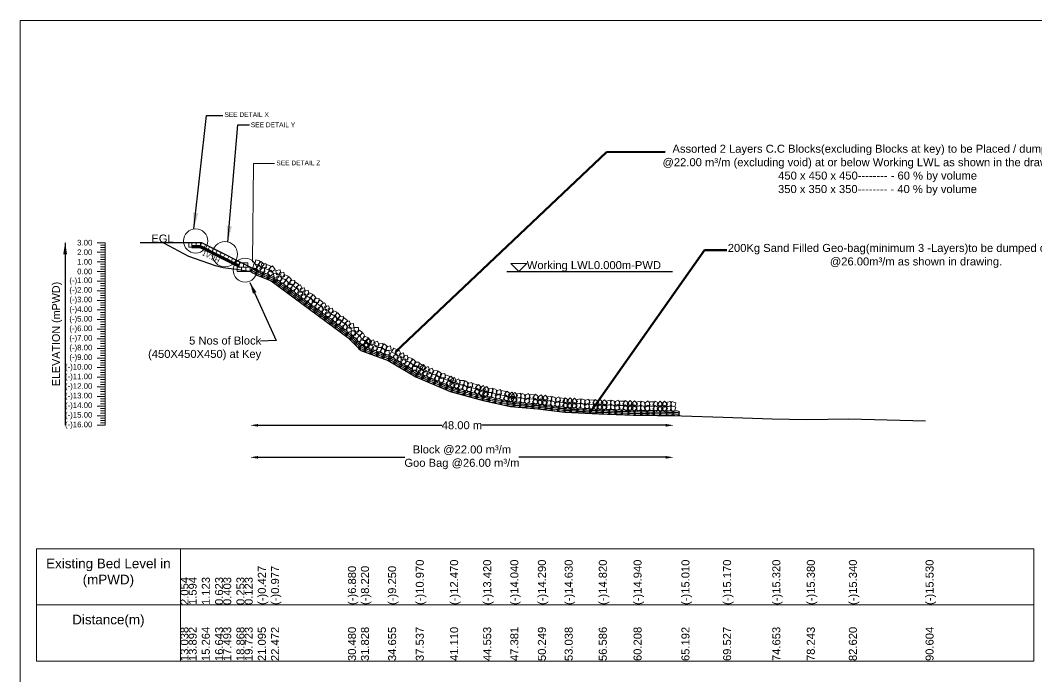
# Model space of a CAD drawing. Header units: inches. Extents: x 66615 to 414904, y -29123 to 90068.
# Drawn here: x 206488 to 212836, y -20758 to -16660 of the extents above; entities that cross this region are included whole.
import ezdxf

# ---------------------------------------------------------------- set-up
doc = ezdxf.new("R2010")
doc.units = ezdxf.units.IN
doc.header["$LTSCALE"] = 7
doc.header["$MEASUREMENT"] = 0
doc.header["$PDMODE"] = 3
for name, color, linetype, lineweight in [('Cross section Data Border', 7, 'Continuous', 9), ('Cross Section Labels', 7, 'Continuous', 9), ('Existing_Bed_Level for Xsection', 7, 'Continuous', 25), ('Long Section Labels', 7, 'Continuous', 9)]:
    doc.layers.add(name, color=color, linetype=linetype, lineweight=lineweight)
doc.styles.get("Standard").update_dxf_attribs({"font": 'arial.ttf'})
doc.dimstyles.new('Appron Lebeling Style', dxfattribs={"dimtxt": 50, "dimasz": 50, "dimexe": 0.18, "dimexo": 0.0625, "dimgap": 0.09, "dimtad": 0, "dimtih": 1, "dimtoh": 1, "dimdec": 4, "dimzin": 0, "dimdsep": 46, "dimtxsty": 'Standard', "dimcen": 0.09, "dimse1": 1, "dimse2": 1, "dimadec": 0, "dimazin": 0, "dimtfac": 1, "dimtdec": 4, "dimtofl": 0, "dimtmove": 0, "dimatfit": 3, "dimfxl": 1, "dimtolj": 1, "dimtzin": 0, "dimarcsym": 0})
doc.dimstyles.get("Standard").update_dxf_attribs({"dimtxt": 0.18, "dimasz": 0.18, "dimexe": 0.18, "dimexo": 0.0625, "dimgap": 0.09, "dimtad": 0, "dimtih": 1, "dimtoh": 1, "dimdec": 4, "dimzin": 0, "dimdsep": 46, "dimtxsty": 'Standard', "dimcen": 0.09, "dimadec": 0, "dimazin": 0, "dimtfac": 1, "dimtdec": 4, "dimtofl": 0, "dimtmove": 0, "dimatfit": 3, "dimfxl": 1, "dimtolj": 1, "dimtzin": 0, "dimarcsym": 0})

# ---------------------------------------------------------------- blocks, each defined once
blk = doc.blocks.new('*D21')
at = {"layer": 'Cross Section Labels', "color": 0, "lineweight": -2}
for p, q in [((207973.5, -19188.3), (209123, -19188.3)), ((210519.6, -19188.3), (209370.1, -19188.3))]:
    blk.add_line(p, q, dxfattribs=at)
at = {"layer": 'Cross Section Labels', "color": 0}
for points in [[(207973.5, -19180), (207973.5, -19196.7), (207923.5, -19188.3)], [(210519.6, -19180), (210519.6, -19196.7), (210569.6, -19188.3)]]:
    blk.add_solid(points, dxfattribs=at)
at = {"layer": 'Defpoints', "color": 0}
for p in [(207923.5, -18228.3), (210569.6, -19128.2), (210569.6, -19188.3)]:
    blk.add_point(p, dxfattribs=at)
at = {"layer": 'Cross Section Labels', "color": 0, "insert": (209246.5, -19188.3), "char_height": 50, "attachment_point": 5}
blk.add_mtext('\\A1;48.00 m', dxfattribs=at)
blk = doc.blocks.new('*D22')
at = {"layer": 'Cross Section Labels', "color": 0, "lineweight": -2}
for p, q in [((207973.5, -19388.3), (208890.9, -19388.3)), ((210519.6, -19388.3), (209602.2, -19388.3))]:
    blk.add_line(p, q, dxfattribs=at)
at = {"layer": 'Cross Section Labels', "color": 0}
for points in [[(207973.5, -19380), (207973.5, -19396.7), (207923.5, -19388.3)], [(210519.6, -19380), (210519.6, -19396.7), (210569.6, -19388.3)]]:
    blk.add_solid(points, dxfattribs=at)
at = {"layer": 'Defpoints', "color": 0}
for p in [(207923.5, -18228.3), (210569.6, -19128.2), (210569.6, -19388.3)]:
    blk.add_point(p, dxfattribs=at)
at = {"layer": 'Cross Section Labels', "color": 0, "insert": (209246.5, -19388.3), "char_height": 50, "attachment_point": 5}
blk.add_mtext('\\A1;Block @22.00 m³/m ^JGoo Bag @26.00 m³/m ', dxfattribs=at)

msp = doc.modelspace()

# ---------------------------------------------------------------- linework, layer by layer
at = {"layer": 'Cross section Data Border'}
msp.add_lwpolyline([(206588.30694, -19960.12117), (212818.06367, -19960.12117), (212818.06367, -20660.12117), (206588.30694, -20660.12117)], close=True, dxfattribs=at)
for points in [[(207488.30694, -19960.12117), (207488.30694, -20660.12117)], [(206588.30694, -20310.12117), (212818.06367, -20310.12117)]]:
    msp.add_lwpolyline(points, dxfattribs=at)
at = {"layer": 'Cross Section Labels'}
for points in [[(206488.30694, -16660.12117), (216488.30694, -16660.12117), (216488.30694, -23731.12117), (206488.30694, -23731.12117)], [(209601.5062, -18228.32117), (209651.5062, -18178.32117), (209551.5062, -18178.32117)]]:
    msp.add_lwpolyline(points, close=True, dxfattribs=at)
msp.add_lwpolyline([(207938.13303, -18169.9528), (207944.05132, -17554.70086), (208076.57389, -17554.8356)], dxfattribs=at)
for centre, radius in [((207583.32673, -18037.27556), 75.51259), ((207766.29025, -18120.39735), 78.80143), ((207891.88868, -18220.12464), 74.5334)]:
    msp.add_circle(centre, radius, dxfattribs=at)
at = {"layer": 'Existing_Bed_Level for Xsection'}
for points in [[(207617.5062, -18048.32117), (207237.58597, -18048.32117)], [(207382.92594, -18048.32117), (207539.5493, -18132.68117), (207621.86291, -18160.94117), (207704.60167, -18190.94117), (207755.574, -18204.14117), (207838.08039, -18213.14117), (207889.38763, -18220.94117), (207920.91006, -18226.94117), (207971.70404, -18253.94117), (208054.33496, -18286.94117), (208534.77273, -18641.12117), (208615.66231, -18721.52117), (208785.32947, -18783.32117), (208958.20158, -18886.52117), (209172.57923, -18976.52117), (209379.20299, -19033.52117), (209548.88851, -19070.72117), (209720.96534, -19085.72117), (209888.266, -19106.12117), (210101.1757, -19117.52117), (210318.48103, -19124.72117), (210617.5241, -19128.92117), (210877.62105, -19138.52117), (211185.15436, -19147.52117), (211400.59529, -19151.12117), (211663.17927, -19148.72117), (212142.21457, -19160.12117)], [(207977.5062, -18228.32117), (207621.30682, -18050.22148), (207617.5062, -18048.32117), (207613.25697, -18048.32117), (207559.25697, -18048.32117)], [(207559.25697, -18066.32117), (207613.25697, -18066.32117), (207856.0062, -18187.69579)], [(207559.25697, -18072.32117), (207611.84057, -18072.32117), (207856.0062, -18194.40399)], [(207559.25697, -18078.32117), (207610.42416, -18078.32117), (207856.0062, -18201.11219)], [(209525.92867, -18228.32117), (210562.2717, -18228.32117)]]:
    msp.add_lwpolyline(points, dxfattribs=at)
at = {"layer": 'Long Section Labels'}
msp.add_line((207559.25697, -18078.32117), (207559.25697, -18075.32117), dxfattribs=at)
for points in [[(207018.33927, -18048.32117), (206968.33927, -18048.32117)], [(207018.33927, -18063.32117), (206988.33927, -18063.32117)], [(207018.33927, -18078.32117), (206988.33927, -18078.32117)], [(207018.33927, -19188.32117), (207018.33927, -19128.32117), (207018.33927, -19068.32117), (207018.33927, -19008.32117), (207018.33927, -18948.32117), (207018.33927, -18888.32117), (207018.33927, -18828.32117), (207018.33927, -18768.32117), (207018.33927, -18708.32117), (207018.33927, -18648.32117), (207018.33927, -18588.32117), (207018.33927, -18528.32117), (207018.33927, -18468.32117), (207018.33927, -18408.32117), (207018.33927, -18348.32117), (207018.33927, -18288.32117), (207018.33927, -18228.32117), (207018.33927, -18168.32117), (207018.33927, -18108.32117), (207018.33927, -18048.32117)], [(207018.33927, -18108.32117), (206968.33927, -18108.32117)], [(207018.33927, -18093.32117), (206988.33927, -18093.32117)], [(207018.33927, -18123.32117), (206988.33927, -18123.32117)], [(207018.33927, -18138.32117), (206988.33927, -18138.32117)], [(207018.33927, -18153.32117), (206988.33927, -18153.32117)], [(207018.33927, -18168.32117), (206968.33927, -18168.32117)], [(207018.33927, -18183.32117), (206988.33927, -18183.32117)], [(207018.33927, -18198.32117), (206988.33927, -18198.32117)], [(207018.33927, -18213.32117), (206988.33927, -18213.32117)], [(207018.33927, -18228.32117), (206968.33927, -18228.32117)], [(207018.33927, -18243.32117), (206988.33927, -18243.32117)], [(207018.33927, -18258.32117), (206988.33927, -18258.32117)], [(207018.33927, -18273.32117), (206988.33927, -18273.32117)], [(207018.33927, -18288.32117), (206968.33927, -18288.32117)], [(207018.33927, -18303.32117), (206988.33927, -18303.32117)], [(207018.33927, -18318.32117), (206988.33927, -18318.32117)], [(207018.33927, -18333.32117), (206988.33927, -18333.32117)], [(207018.33927, -18348.32117), (206968.33927, -18348.32117)], [(207018.33927, -18408.32117), (206968.33927, -18408.32117)], [(207018.33927, -18363.32117), (206988.33927, -18363.32117)], [(207018.33927, -18378.32117), (206988.33927, -18378.32117)], [(207018.33927, -18393.32117), (206988.33927, -18393.32117)], [(207018.33927, -18468.32117), (206968.33927, -18468.32117)], [(207018.33927, -18423.32117), (206988.33927, -18423.32117)], [(207018.33927, -18438.32117), (206988.33927, -18438.32117)], [(207018.33927, -18453.32117), (206988.33927, -18453.32117)], [(207018.33927, -18528.32117), (206968.33927, -18528.32117)], [(207018.33927, -18483.32117), (206988.33927, -18483.32117)], [(207018.33927, -18498.32117), (206988.33927, -18498.32117)], [(207018.33927, -18513.32117), (206988.33927, -18513.32117)], [(207018.33927, -18588.32117), (206968.33927, -18588.32117)], [(207018.33927, -18543.32117), (206988.33927, -18543.32117)], [(207018.33927, -18558.32117), (206988.33927, -18558.32117)], [(207018.33927, -18573.32117), (206988.33927, -18573.32117)], [(207018.33927, -18648.32117), (206968.33927, -18648.32117)], [(207018.33927, -18603.32117), (206988.33927, -18603.32117)], [(207018.33927, -18618.32117), (206988.33927, -18618.32117)], [(207018.33927, -18633.32117), (206988.33927, -18633.32117)], [(207018.33927, -18708.32117), (206968.33927, -18708.32117)], [(207018.33927, -18663.32117), (206988.33927, -18663.32117)], [(207018.33927, -18678.32117), (206988.33927, -18678.32117)], [(207018.33927, -18693.32117), (206988.33927, -18693.32117)], [(207018.33927, -18723.32117), (206988.33927, -18723.32117)], [(207018.33927, -18768.32117), (206968.33927, -18768.32117)], [(207018.33927, -18738.32117), (206988.33927, -18738.32117)], [(207018.33927, -18753.32117), (206988.33927, -18753.32117)], [(207018.33927, -18783.32117), (206988.33927, -18783.32117)], [(207018.33927, -18828.32117), (206968.33927, -18828.32117)], [(207018.33927, -18798.32117), (206988.33927, -18798.32117)], [(207018.33927, -18813.32117), (206988.33927, -18813.32117)], [(207018.33927, -18843.32117), (206988.33927, -18843.32117)], [(207018.33927, -18888.32117), (206968.33927, -18888.32117)], [(207018.33927, -18858.32117), (206988.33927, -18858.32117)], [(207018.33927, -18873.32117), (206988.33927, -18873.32117)], [(207018.33927, -18903.32117), (206988.33927, -18903.32117)], [(207018.33927, -18948.32117), (206968.33927, -18948.32117)], [(207018.33927, -18918.32117), (206988.33927, -18918.32117)], [(207018.33927, -18933.32117), (206988.33927, -18933.32117)], [(207018.33927, -18963.32117), (206988.33927, -18963.32117)], [(207018.33927, -18978.32117), (206988.33927, -18978.32117)], [(207018.33927, -19008.32117), (206968.33927, -19008.32117)], [(207018.33927, -18993.32117), (206988.33927, -18993.32117)], [(207018.33927, -19023.32117), (206988.33927, -19023.32117)], [(207018.33927, -19038.32117), (206988.33927, -19038.32117)], [(207018.33927, -19068.32117), (206968.33927, -19068.32117)], [(207018.33927, -19053.32117), (206988.33927, -19053.32117)], [(207018.33927, -19083.32117), (206988.33927, -19083.32117)], [(207018.33927, -19098.32117), (206988.33927, -19098.32117)], [(207018.33927, -19128.32117), (206968.33927, -19128.32117)], [(207018.33927, -19113.32117), (206988.33927, -19113.32117)], [(207018.33927, -19143.32117), (206988.33927, -19143.32117)], [(207018.33927, -19158.32117), (206988.33927, -19158.32117)], [(207018.33927, -19188.32117), (206968.33927, -19188.32117)], [(207018.33927, -19173.32117), (206988.33927, -19173.32117)]]:
    msp.add_lwpolyline(points, dxfattribs=at)
for points in [[(207559.25697, -18048.32117), (207541.25697, -18048.32117), (207541.25697, -18075.32117), (207559.25697, -18075.32117)], [(207586.25697, -18048.32117), (207559.25697, -18048.32117), (207559.25697, -18066.32117), (207586.25697, -18066.32117)], [(207613.25697, -18048.32117), (207586.25697, -18048.32117), (207586.25697, -18066.32117), (207613.25697, -18066.32117)], [(207645.45635, -18062.29625), (207621.30682, -18050.22148), (207613.25697, -18066.32117), (207637.40651, -18078.39594)], [(207669.60589, -18074.37102), (207645.45635, -18062.29625), (207637.40651, -18078.39594), (207661.55604, -18090.47071)], [(207693.75542, -18086.44579), (207669.60589, -18074.37102), (207661.55604, -18090.47071), (207685.70558, -18102.54547)], [(207717.90495, -18098.52055), (207693.75542, -18086.44579), (207685.70558, -18102.54547), (207709.85511, -18114.62024)], [(207742.05449, -18110.59532), (207717.90495, -18098.52055), (207709.85511, -18114.62024), (207734.00464, -18126.69501)], [(207766.20402, -18122.67009), (207742.05449, -18110.59532), (207734.00464, -18126.69501), (207758.15418, -18138.76978)], [(207790.35356, -18134.74485), (207766.20402, -18122.67009), (207758.15418, -18138.76978), (207782.30371, -18150.84454)], [(207814.50309, -18146.81962), (207790.35356, -18134.74485), (207782.30371, -18150.84454), (207806.45325, -18162.91931)], [(207838.65263, -18158.89439), (207814.50309, -18146.81962), (207806.45325, -18162.91931), (207830.60278, -18174.99408)], [(207862.80216, -18170.96916), (207838.65263, -18158.89439), (207830.60278, -18174.99408), (207854.75232, -18187.06884)], [(207869.5062, -18201.32117), (207842.5062, -18201.32117), (207842.5062, -18228.32117), (207869.5062, -18228.32117)], [(207883.0062, -18174.32117), (207856.0062, -18174.32117), (207856.0062, -18201.32117), (207883.0062, -18201.32117)], [(207896.5062, -18201.32117), (207869.5062, -18201.32117), (207869.5062, -18228.32117), (207896.5062, -18228.32117)], [(207910.0062, -18174.32117), (207883.0062, -18174.32117), (207883.0062, -18201.32117), (207910.0062, -18201.32117)], [(207923.5062, -18201.32117), (207896.5062, -18201.32117), (207896.5062, -18228.32117), (207923.5062, -18228.32117)], [(207972.31348, -18185.59492), (207946.00356, -18179.52961), (207939.93824, -18205.83953), (207966.24817, -18211.90484)], [(207984.98642, -18161.75385), (207958.6765, -18155.68854), (207952.61118, -18181.99846), (207978.9211, -18188.06377)], [(207999.04724, -18207.72546), (207979.30223, -18189.30985), (207960.88663, -18209.05487), (207980.63164, -18227.47047)], [(208011.72018, -18183.88438), (207991.97516, -18165.46878), (207973.55956, -18185.2138), (207993.30458, -18203.6294)], [(208011.49245, -18202.49013), (207984.7682, -18206.33906), (207988.61712, -18233.06331), (208015.34138, -18229.21439)], [(208021.5063, -18177.41579), (207994.78205, -18181.26471), (207998.63097, -18207.98897), (208025.35523, -18204.14004)], [(208042.67323, -18220.26032), (208017.59888, -18210.24647), (208007.58504, -18235.32082), (208032.65938, -18245.33467)], [(208052.68708, -18195.18598), (208027.61273, -18185.17213), (208017.59888, -18210.24647), (208042.67323, -18220.26032)], [(208079.17743, -18214.96938), (208062.45664, -18193.76997), (208041.25723, -18210.49076), (208057.97802, -18231.69018)], [(208111.83541, -18217.27953), (208085.13754, -18221.30741), (208089.16542, -18248.00528), (208115.86329, -18243.9774)], [(208069.16358, -18240.04373), (208052.44279, -18218.84432), (208031.24338, -18235.56511), (208047.96417, -18256.76452)], [(208095.81396, -18239.0123), (208069.11609, -18243.04018), (208073.14397, -18269.73804), (208099.84184, -18265.71017)], [(208121.58362, -18281.71938), (208117.53449, -18255.02473), (208090.83983, -18259.07386), (208094.88897, -18285.76852)], [(208137.60507, -18259.98661), (208133.55594, -18233.29196), (208106.86128, -18237.3411), (208110.91042, -18264.03575)], [(208145.43775, -18278.77046), (208120.29688, -18268.92482), (208110.45124, -18294.06569), (208135.59211, -18303.91133)], [(208161.4592, -18257.03769), (208136.31833, -18247.19205), (208126.47269, -18272.33293), (208151.61356, -18282.17856)], [(208184.67127, -18282.83797), (208167.82992, -18261.7342), (208146.72615, -18278.57555), (208163.5675, -18299.67932)], [(208202.35883, -18284.82552), (208175.52879, -18281.80086), (208172.50412, -18308.6309), (208199.33416, -18311.65557)], [(208168.64982, -18304.57074), (208151.80847, -18283.46697), (208130.7047, -18300.30832), (208147.54605, -18321.41208)], [(208186.33738, -18306.55829), (208159.50733, -18303.53362), (208156.48267, -18330.36367), (208183.31271, -18333.38833)], [(208212.0199, -18331.62677), (208190.28713, -18315.60532), (208174.26568, -18337.33809), (208195.99844, -18353.35954)], [(208228.04135, -18309.89401), (208206.30858, -18293.87256), (208190.28713, -18315.60532), (208212.0199, -18331.62677)], [(208232.6556, -18357.45872), (208221.83039, -18332.72383), (208197.0955, -18343.54904), (208207.92071, -18368.28393)], [(208248.67706, -18335.72595), (208237.85184, -18310.99107), (208213.11695, -18321.81628), (208223.94217, -18346.55117)], [(208263.96477, -18329.4297), (208237.2669, -18333.45757), (208241.29477, -18360.15544), (208267.99264, -18356.12756)], [(208289.73443, -18372.13678), (208285.68529, -18345.44213), (208258.99064, -18349.49126), (208263.03978, -18376.18592)], [(208247.94331, -18351.16246), (208221.24544, -18355.19034), (208225.27332, -18381.88821), (208251.97119, -18377.86033)], [(208273.71298, -18393.86954), (208269.66384, -18367.17489), (208242.96919, -18371.22403), (208247.01833, -18397.91868)], [(208297.5671, -18390.92062), (208272.42623, -18381.07498), (208262.58059, -18406.21585), (208287.72147, -18416.06149)], [(208313.58855, -18369.18786), (208288.44768, -18359.34222), (208278.60205, -18384.48309), (208303.74292, -18394.32873)], [(208320.77917, -18416.7209), (208303.93782, -18395.61713), (208282.83406, -18412.45848), (208299.6754, -18433.56225)], [(208336.80062, -18394.98813), (208319.95927, -18373.88437), (208298.85551, -18390.72572), (208315.69686, -18411.82948)], [(208354.48819, -18396.97569), (208327.65814, -18393.95102), (208324.63347, -18420.78107), (208351.46352, -18423.80573)], [(208380.1707, -18422.04417), (208358.43794, -18406.02272), (208342.41649, -18427.75549), (208364.14925, -18443.77694)], [(208338.46674, -18418.70845), (208311.63669, -18415.68378), (208308.61202, -18442.51383), (208335.44207, -18445.5385)], [(208364.14925, -18443.77694), (208342.41649, -18427.75549), (208326.39503, -18449.48825), (208348.1278, -18465.5097)], [(208384.78496, -18469.60888), (208373.95975, -18444.87399), (208349.22486, -18455.69921), (208360.05007, -18480.4341)], [(208400.80641, -18447.87612), (208389.9812, -18423.14123), (208365.24631, -18433.96644), (208376.07152, -18458.70133)], [(208400.07267, -18463.31262), (208373.3748, -18467.3405), (208377.40268, -18494.03837), (208404.10055, -18490.01049)], [(208416.09412, -18441.57986), (208389.39625, -18445.60774), (208393.42413, -18472.30561), (208420.122, -18468.27773)], [(208441.86379, -18484.28694), (208437.81465, -18457.59229), (208411.12, -18461.64143), (208415.16913, -18488.33608)], [(208465.71791, -18481.33802), (208440.57704, -18471.49238), (208430.7314, -18496.63325), (208455.87227, -18506.47889)], [(208425.84233, -18506.01971), (208421.7932, -18479.32505), (208395.09854, -18483.37419), (208399.14768, -18510.06884)], [(208449.69646, -18503.07078), (208424.55559, -18493.22515), (208414.70995, -18518.36602), (208439.85082, -18528.21166)], [(208472.90853, -18528.87106), (208456.06718, -18507.7673), (208434.96341, -18524.60864), (208451.80476, -18545.71241)], [(208488.92998, -18507.1383), (208472.08863, -18486.03453), (208450.98486, -18502.87588), (208467.82621, -18523.97965)], [(208490.59609, -18530.85862), (208463.76604, -18527.83395), (208460.74138, -18554.66399), (208487.57142, -18557.68866)], [(208506.61754, -18509.12585), (208479.7875, -18506.10118), (208476.76283, -18532.93123), (208503.59288, -18535.9559)], [(208532.30006, -18534.19434), (208510.56729, -18518.17288), (208494.54584, -18539.90565), (208516.27861, -18555.9271)], [(208552.93577, -18560.02628), (208542.11055, -18535.29139), (208517.37566, -18546.11661), (208528.20088, -18570.8515)], [(208516.27861, -18555.9271), (208494.54584, -18539.90565), (208478.52439, -18561.63841), (208500.25716, -18577.65987)], [(208536.91432, -18581.75905), (208526.0891, -18557.02416), (208501.35421, -18567.84937), (208512.17943, -18592.58426)], [(208552.20202, -18575.46279), (208525.50416, -18579.49067), (208529.53203, -18606.18853), (208556.2299, -18602.16066)], [(208568.22348, -18553.73002), (208541.52561, -18557.7579), (208545.55349, -18584.45577), (208572.25135, -18580.42789)], [(208580.86917, -18624.74952), (208580.77646, -18597.74968), (208553.77662, -18597.84239), (208553.86933, -18624.84223)], [(208599.90301, -18605.59978), (208599.81031, -18578.59994), (208572.81046, -18578.69264), (208572.90317, -18605.69248)], [(208623.93174, -18606.17906), (208600.50549, -18592.7548), (208587.08123, -18616.18105), (208610.50748, -18629.60531)], [(208604.8979, -18625.32881), (208581.47165, -18611.90454), (208568.04738, -18635.33079), (208591.47363, -18648.75506)], [(208624.07766, -18654.25269), (208610.51143, -18630.90837), (208587.16711, -18644.4746), (208600.73334, -18667.81892)], [(208643.11151, -18635.10294), (208629.54528, -18611.75862), (208606.20095, -18625.32485), (208619.76718, -18648.66917)], [(208641.28288, -18658.81129), (208615.18593, -18651.88674), (208608.26139, -18677.98369), (208634.35833, -18684.90823)], [(208660.31672, -18639.66154), (208634.21978, -18632.73699), (208627.29523, -18658.83394), (208653.39218, -18665.75849)], [(208680.63741, -18664.24753), (208663.27474, -18643.57055), (208642.59776, -18660.93322), (208659.96043, -18681.6102)], [(208682.04752, -18668.22363), (208662.89777, -18649.18979), (208643.86393, -18668.33954), (208663.01367, -18687.37338)], [(208693.52833, -18653.89469), (208669.05074, -18665.28976), (208680.4458, -18689.76735), (208704.92339, -18678.37228)], [(208663.01367, -18687.37338), (208643.86393, -18668.33954), (208624.83008, -18687.48928), (208643.97983, -18706.52313)], [(208671.39677, -18689.61701), (208654.03409, -18668.94003), (208633.35711, -18686.3027), (208650.71979, -18706.97968)], [(208684.28768, -18679.26417), (208659.81009, -18690.65923), (208671.20515, -18715.13683), (208695.68275, -18703.74176)], [(208721.05743, -18712.96812), (208709.64288, -18688.49961), (208685.17437, -18699.91416), (208696.58892, -18724.38267)], [(208730.29807, -18687.59864), (208718.88352, -18663.13013), (208694.41501, -18674.54468), (208705.82956, -18699.0132)], [(208743.1111, -18703.41034), (208716.21393, -18701.05607), (208713.85966, -18727.95323), (208740.75682, -18730.30751)], [(208752.35174, -18678.04086), (208725.45458, -18675.68659), (208723.1003, -18702.58375), (208749.99747, -18704.93803)], [(208772.65815, -18721.61545), (208750.54788, -18706.11914), (208735.05156, -18728.22941), (208757.16184, -18743.72573)], [(208781.8988, -18696.24597), (208759.78852, -18680.74966), (208744.29221, -18702.85993), (208766.40248, -18718.35625)], [(208790.18811, -18718.53312), (208763.59438, -18723.1993), (208768.26056, -18749.79304), (208794.8543, -18745.12685)], [(208799.42876, -18693.16364), (208772.83502, -18697.82982), (208777.50121, -18724.42356), (208804.09494, -18719.75737)], [(208844.09746, -18719.87588), (208820.91425, -18706.03613), (208807.0745, -18729.21934), (208830.25771, -18743.05909)], [(208867.13958, -18743.58627), (208853.96809, -18720.01697), (208830.39879, -18733.18846), (208843.57028, -18756.75776)], [(208830.25771, -18743.05909), (208807.0745, -18729.21934), (208793.23474, -18752.40255), (208816.41795, -18766.2423)], [(208853.29983, -18766.76948), (208840.12834, -18743.20018), (208816.55904, -18756.37167), (208829.73053, -18779.94097)], [(208867.90535, -18759.02122), (208841.72354, -18765.61762), (208848.31994, -18791.79943), (208874.50175, -18785.20304)], [(208881.74511, -18735.83801), (208855.56329, -18742.43441), (208862.15969, -18768.61622), (208888.34151, -18762.01983)], [(208897.69276, -18799.02973), (208891.07551, -18772.85318), (208864.89895, -18779.47042), (208871.5162, -18805.64698)], [(208911.53251, -18775.84652), (208904.91526, -18749.66997), (208878.73871, -18756.28721), (208885.35595, -18782.46377)], [(208921.14878, -18793.78282), (208895.17205, -18786.42011), (208887.80935, -18812.39684), (208913.78608, -18819.75955)], [(208934.98854, -18770.59961), (208909.01181, -18763.2369), (208901.6491, -18789.21363), (208927.62583, -18796.57634)], [(208960.59182, -18794.02878), (208941.78444, -18774.65658), (208922.41223, -18793.46396), (208941.21962, -18812.83617)], [(208946.75207, -18817.21199), (208927.94469, -18797.83979), (208908.57248, -18816.64717), (208927.37987, -18836.01938)], [(208964.549, -18817.47596), (208937.55211, -18817.06583), (208937.14198, -18844.06271), (208964.13886, -18844.47285)], [(208978.38875, -18794.29275), (208951.39187, -18793.88262), (208950.98173, -18820.8795), (208977.97861, -18821.28964)], [(208992.54018, -18839.93736), (208969.35697, -18826.09761), (208955.51721, -18849.28082), (208978.70043, -18863.12057)], [(209006.37993, -18816.75415), (208983.19672, -18802.9144), (208969.35697, -18826.09761), (208992.54018, -18839.93736)], [(209011.8071, -18855.82607), (208995.46015, -18834.33706), (208973.97114, -18850.684), (208990.31809, -18872.17301)], [(209022.25856, -18830.93095), (209005.91162, -18809.44194), (208984.42261, -18825.78889), (209000.76955, -18847.27789)], [(209025.18155, -18846.10594), (209000.18367, -18856.30919), (209010.38693, -18881.30706), (209035.3848, -18871.10381)], [(209035.63301, -18821.21082), (209010.63514, -18831.41407), (209020.83839, -18856.41195), (209045.83627, -18846.20869)], [(209070.73727, -18856.64614), (209060.51411, -18831.6564), (209035.52437, -18841.87956), (209045.74753, -18866.8693)], [(209093.22556, -18848.16133), (209066.47296, -18844.51469), (209062.82631, -18871.2673), (209089.57892, -18874.91394)], [(209121.86177, -18867.76802), (209100.52329, -18851.22506), (209083.98034, -18872.56354), (209105.31882, -18889.1065)], [(209060.2858, -18881.54126), (209050.06265, -18856.55152), (209025.07291, -18866.77467), (209035.29606, -18891.76441)], [(209082.7741, -18873.05645), (209056.02149, -18869.40981), (209052.37485, -18896.16241), (209079.12745, -18899.80906)], [(209111.41031, -18892.66313), (209090.07183, -18876.12018), (209073.52887, -18897.45866), (209094.86735, -18914.00161)], [(209129.06835, -18890.42844), (209102.28078, -18893.80872), (209105.66107, -18920.59629), (209132.44863, -18917.216)], [(209139.51981, -18865.53332), (209112.73225, -18868.91361), (209116.11253, -18895.70117), (209142.9001, -18892.32089)], [(209159.93312, -18908.742), (209135.038, -18898.29054), (209124.58653, -18923.18565), (209149.48165, -18933.63712)], [(209170.38458, -18883.84688), (209145.48946, -18873.39542), (209135.038, -18898.29054), (209159.93312, -18908.742)], [(209186.07292, -18928.98633), (209169.72598, -18907.49732), (209148.23697, -18923.84426), (209164.58391, -18945.33327)], [(209196.52438, -18904.09121), (209180.17744, -18882.6022), (209158.68843, -18898.94914), (209175.03537, -18920.43815)], [(209191.90051, -18916.29894), (209168.41366, -18929.6169), (209181.73163, -18953.10375), (209205.21847, -18939.78578)], [(209199.08063, -18890.27115), (209175.59379, -18903.58911), (209188.91175, -18927.07596), (209212.39859, -18913.75799)], [(209238.43043, -18920.92346), (209225.09376, -18897.44723), (209201.61753, -18910.78389), (209214.95419, -18934.26012)], [(209259.6482, -18909.63093), (209232.6489, -18909.43736), (209232.45533, -18936.43667), (209259.45464, -18936.63023)], [(209290.55778, -18925.41233), (209267.27796, -18911.7357), (209253.60134, -18935.01552), (209276.88116, -18948.69214)], [(209231.2503, -18946.95125), (209217.91364, -18923.47502), (209194.43741, -18936.81168), (209207.77407, -18960.28791)], [(209252.46808, -18935.65872), (209225.46877, -18935.46515), (209225.27521, -18962.46446), (209252.27452, -18962.65802)], [(209283.37766, -18951.44012), (209260.09784, -18937.76349), (209246.42121, -18961.04331), (209269.70103, -18974.71993)], [(209300.60461, -18946.96437), (209274.46976, -18953.74445), (209281.24984, -18979.8793), (209307.38469, -18973.09922)], [(209307.78474, -18920.93658), (209281.64988, -18927.71666), (209288.42996, -18953.85151), (209314.56481, -18947.07143)], [(209333.55897, -18961.17813), (209307.53118, -18953.998), (209300.35106, -18980.02579), (209326.37885, -18987.20591)], [(209340.73909, -18935.15034), (209314.7113, -18927.97021), (209307.53118, -18953.998), (209333.55897, -18961.17813)], [(209362.07425, -18977.91135), (209343.11207, -18958.69064), (209323.89136, -18977.65281), (209342.85354, -18996.87353)], [(209369.25437, -18951.88356), (209350.29219, -18932.66285), (209331.07148, -18951.62502), (209350.03366, -18970.84574)], [(209374.09503, -18966.5598), (209350.60819, -18979.87776), (209363.92615, -19003.36461), (209387.413, -18990.04665)], [(209381.27516, -18940.53201), (209357.78831, -18953.84997), (209371.10628, -18977.33682), (209394.59312, -18964.01886)], [(209411.45978, -18995.4377), (209396.89014, -18972.70611), (209374.15854, -18987.27575), (209388.72819, -19010.00735)], [(209417.24165, -18969.06404), (209402.67201, -18946.33245), (209379.94041, -18960.90209), (209394.51006, -18983.63369)], [(209437.82702, -18956.65606), (209410.85581, -18957.90261), (209412.10237, -18984.87382), (209439.07358, -18983.62726)], [(209469.53422, -18970.76662), (209445.55817, -18958.35095), (209433.14249, -18982.327), (209457.11854, -18994.74267)], [(209486.49797, -18965.37855), (209460.76188, -18973.54273), (209468.92606, -18999.27882), (209494.66215, -18991.11464)], [(209520.16344, -18977.81466), (209493.78978, -18972.03279), (209488.00791, -18998.40645), (209514.38157, -19004.18832)], [(209549.53051, -18993.00339), (209529.57029, -18974.82126), (209511.38816, -18994.78147), (209531.34838, -19012.9636)], [(209432.04515, -18983.02972), (209405.07394, -18984.27627), (209406.3205, -19011.24748), (209433.2917, -19010.00093)], [(209463.75235, -18997.14028), (209439.77629, -18984.72461), (209427.36062, -19008.70066), (209451.33667, -19021.11633)], [(209480.7161, -18991.75221), (209454.98001, -18999.91639), (209463.14418, -19025.65248), (209488.88027, -19017.4883)], [(209514.38157, -19004.18832), (209488.00791, -18998.40645), (209482.22604, -19024.78011), (209508.5997, -19030.56198)], [(209543.74863, -19019.37705), (209523.78842, -19001.19492), (209505.60629, -19021.15513), (209525.5665, -19039.33726)], [(209555.14695, -19007.4006), (209532.40376, -19021.95214), (209546.9553, -19044.69533), (209569.69849, -19030.14379)], [(209560.92882, -18981.02694), (209538.18563, -18995.57848), (209552.73717, -19018.32167), (209575.48036, -19003.77013)], [(209591.21074, -19030.13555), (209573.84071, -19009.46475), (209553.16991, -19026.83478), (209570.53994, -19047.50558)], [(209593.55545, -19003.23756), (209576.18542, -18982.56675), (209555.51462, -18999.93678), (209572.88465, -19020.60758)], [(209610.0309, -19015.18507), (209583.44352, -19019.8873), (209588.14575, -19046.47469), (209614.73314, -19041.77245)], [(209612.37561, -18988.28707), (209585.78823, -18992.9893), (209590.49046, -19019.57669), (209617.07784, -19014.87445)], [(209643.28852, -19025.10401), (209617.91575, -19015.87239), (209608.68413, -19041.24516), (209634.0569, -19050.47678)], [(209645.63323, -18998.20601), (209620.26046, -18988.97439), (209611.02884, -19014.34716), (209636.40161, -19023.57878)], [(209659.41921, -19017.58064), (209634.94567, -19028.98441), (209646.34944, -19053.45795), (209670.82298, -19042.05418)], [(209661.76392, -18990.68264), (209637.29038, -19002.08641), (209648.69415, -19026.55995), (209673.16769, -19015.15618)], [(209694.40368, -19025.58736), (209667.50568, -19023.24265), (209665.16097, -19050.14065), (209692.05897, -19052.48535)], [(209696.74839, -18998.68936), (209669.85039, -18996.34465), (209667.50568, -19023.24265), (209694.40368, -19025.58736)], [(209725.47912, -19036.87624), (209703.34786, -19021.40992), (209687.88153, -19043.54118), (209710.01279, -19059.0075)], [(209727.82383, -19009.97824), (209705.69256, -18994.51192), (209690.22624, -19016.64318), (209712.3575, -19032.10951)], [(209737.37339, -19024.06198), (209716.10437, -19040.69415), (209732.73654, -19061.96316), (209754.00556, -19045.33099)], [(209740.64146, -18997.26049), (209719.37244, -19013.89266), (209736.00461, -19035.16167), (209757.27363, -19018.5295)], [(209780.80888, -19048.58397), (209764.15978, -19027.32821), (209742.90402, -19043.97731), (209759.55312, -19065.23307)], [(209784.07695, -19021.78248), (209767.42785, -19000.52672), (209746.17209, -19017.17582), (209762.82119, -19038.43158)], [(209800.13191, -19034.28935), (209773.39858, -19038.07474), (209777.18397, -19064.80807), (209803.9173, -19061.02268)], [(209803.39998, -19007.48787), (209776.66665, -19011.27325), (209780.45204, -19038.00658), (209807.18537, -19034.22119)], [(209833.02886, -19045.34582), (209807.98847, -19035.24735), (209797.89, -19060.28774), (209822.93038, -19070.38621)], [(209836.29693, -19018.54434), (209811.25654, -19008.44586), (209801.15807, -19033.48625), (209826.19845, -19043.58472)], [(209849.40866, -19038.38147), (209824.55753, -19048.9371), (209835.11317, -19073.78823), (209859.96429, -19063.2326)], [(209852.67673, -19011.57998), (209827.8256, -19022.13562), (209838.38124, -19046.98674), (209863.23237, -19036.43111)], [(209887.36525, -19020.78473), (209860.56376, -19017.51666), (209857.29569, -19044.31814), (209884.09718, -19047.58621)], [(209911.57422, -19058.24654), (209888.93798, -19043.52919), (209874.22063, -19066.16544), (209896.85688, -19080.88278)], [(209913.01784, -19031.28516), (209890.38159, -19016.56781), (209875.66425, -19039.20406), (209898.30049, -19053.9214)], [(209922.3308, -19017.62406), (209902.23826, -19035.65984), (209920.27404, -19055.75239), (209940.36659, -19037.7166)], [(209967.32878, -19039.14504), (209949.277, -19019.06686), (209929.19882, -19037.11864), (209947.2506, -19057.19682)], [(209985.63829, -19023.57335), (209959.22308, -19029.16235), (209964.81207, -19055.57755), (209991.22728, -19049.98856)], [(210019.2091, -19032.37423), (209993.54172, -19023.99653), (209985.16403, -19049.66391), (210010.8314, -19058.0416)], [(210035.07909, -19024.31547), (210011.00072, -19036.53154), (210023.21679, -19060.6099), (210047.29516, -19048.39383)], [(210070.31182, -19031.14742), (210043.35044, -19029.7038), (210041.90682, -19056.66518), (210068.8682, -19058.1088)], [(210101.7475, -19041.39046), (210079.11125, -19026.67312), (210064.3939, -19049.30937), (210087.03015, -19064.02671)], [(210109.22932, -19027.54664), (210089.50833, -19045.98798), (210107.94967, -19065.70896), (210127.67065, -19047.26762)], [(210154.65635, -19048.14653), (210136.19931, -19028.44024), (210116.49302, -19046.89727), (210134.95006, -19066.60357)], [(210172.64486, -19032.20511), (210146.34898, -19038.33103), (210152.4749, -19064.6269), (210178.77077, -19058.50098)], [(210206.38797, -19040.32031), (210180.55527, -19032.4672), (210172.70216, -19058.29991), (210198.53487, -19066.15301)], [(210222.09051, -19031.93994), (210198.26599, -19044.64396), (210210.97001, -19068.46848), (210234.79453, -19055.76447)], [(210257.4551, -19038.05277), (210230.46991, -19037.15867), (210229.57581, -19064.14386), (210256.561, -19065.03796)], [(210289.09291, -19047.65334), (210266.16156, -19033.40015), (210251.90838, -19056.3315), (210274.83973, -19070.58468)], [(210298.12566, -19033.80536), (210278.40468, -19052.2467), (210296.84601, -19071.96768), (210316.567, -19053.52635)], [(210342.20679, -19053.93978), (210323.37719, -19034.58916), (210304.02657, -19053.41875), (210322.85617, -19072.76937)], [(210359.88792, -19037.65811), (210333.71369, -19044.28454), (210340.34011, -19070.45877), (210366.51435, -19063.83235)], [(210393.77971, -19045.12815), (210367.80189, -19037.76926), (210360.443, -19063.74707), (210386.42082, -19071.10596)], [(210409.31953, -19036.44977), (210385.74168, -19049.60595), (210398.89786, -19073.1838), (210422.47571, -19060.02762)], [(210444.79428, -19041.88687), (210417.79695, -19041.5077), (210417.41777, -19068.50504), (210444.41511, -19068.88421)], [(210476.60948, -19050.88217), (210453.41041, -19037.06902), (210439.59726, -19060.26809), (210462.79632, -19074.08124)], [(210485.37642, -19036.86441), (210466.01081, -19055.67859), (210484.82499, -19075.04419), (210504.1906, -19056.23002)], [(210531.18815, -19056.59399), (210512.35856, -19037.24337), (210493.00794, -19056.07296), (210511.83753, -19075.42358)], [(210548.86928, -19040.31232), (210522.69505, -19046.93874), (210529.32147, -19073.11297), (210555.49571, -19066.48655)], [(210582.76107, -19047.78236), (210556.78325, -19040.42347), (210549.42437, -19066.40128), (210575.40218, -19073.76017)], [(209884.09718, -19047.58621), (209857.29569, -19044.31814), (209854.02762, -19071.11963), (209880.82911, -19074.3877)], [(209920.88719, -19044.58544), (209900.79464, -19062.62122), (209918.83043, -19082.71377), (209938.92297, -19064.67798)], [(209965.88517, -19066.10642), (209947.83339, -19046.02824), (209927.75521, -19064.08002), (209945.80699, -19084.1582)], [(209984.19467, -19050.53473), (209957.77947, -19056.12373), (209963.36846, -19082.53893), (209989.78367, -19076.94994)], [(210017.76548, -19059.33561), (209992.0981, -19050.95791), (209983.72041, -19076.62529), (210009.38779, -19085.00298)], [(210033.63547, -19051.27685), (210009.55711, -19063.49291), (210021.77317, -19087.57128), (210045.85154, -19075.35521)], [(210068.8682, -19058.1088), (210041.90682, -19056.66518), (210040.46321, -19083.62656), (210067.42459, -19085.07018)], [(210100.30388, -19068.35184), (210077.66763, -19053.6345), (210062.95029, -19076.27075), (210085.58653, -19090.98809)], [(210108.33521, -19054.53183), (210088.61423, -19072.97317), (210107.05557, -19092.69415), (210126.77655, -19074.25282)], [(210153.76224, -19075.13172), (210135.30521, -19055.42543), (210115.59892, -19073.88247), (210134.05595, -19093.58876)], [(210171.75075, -19059.1903), (210145.45488, -19065.31622), (210151.5808, -19091.6121), (210177.87667, -19085.48618)], [(210205.49387, -19067.3055), (210179.66116, -19059.4524), (210171.80806, -19085.2851), (210197.64077, -19093.13821)], [(210221.19641, -19058.92513), (210197.37189, -19071.62915), (210210.0759, -19095.45367), (210233.90043, -19082.74966)], [(210256.561, -19065.03796), (210229.57581, -19064.14386), (210228.6817, -19091.12905), (210255.66689, -19092.02315)], [(210288.19881, -19074.63853), (210265.26746, -19060.38534), (210251.01428, -19083.31669), (210273.94562, -19097.56988)], [(210297.23156, -19060.79055), (210277.51057, -19079.23189), (210295.95191, -19098.95287), (210315.67289, -19080.51154)], [(210341.82761, -19080.93712), (210322.99802, -19061.5865), (210303.6474, -19080.41609), (210322.47699, -19099.76671)], [(210359.50875, -19064.65545), (210333.33452, -19071.28187), (210339.96094, -19097.45611), (210366.13517, -19090.82968)], [(210393.40053, -19072.12549), (210367.42272, -19064.7666), (210360.06383, -19090.74441), (210386.04164, -19098.1033)], [(210408.94035, -19063.44711), (210385.36251, -19076.60329), (210398.51869, -19100.18114), (210422.09653, -19087.02496)], [(210444.41511, -19068.88421), (210417.41777, -19068.50504), (210417.0386, -19095.50238), (210444.03594, -19095.88155)], [(210476.23031, -19077.87951), (210453.03124, -19064.06636), (210439.21808, -19087.26542), (210462.41715, -19101.07858)], [(210484.99725, -19063.86175), (210465.63164, -19082.67592), (210484.44582, -19102.04153), (210503.81142, -19083.22736)], [(210530.80897, -19083.59133), (210511.97938, -19064.24071), (210492.62876, -19083.0703), (210511.45836, -19102.42092)], [(210548.49011, -19067.30965), (210522.31588, -19073.93608), (210528.9423, -19100.11031), (210555.11654, -19093.48389)], [(210582.3819, -19074.77969), (210556.40408, -19067.4208), (210549.04519, -19093.39862), (210575.02301, -19100.75751)]]:
    msp.add_lwpolyline(points, close=True, dxfattribs=at)
for centre, major_axis in [((207948.31932, -18224.18357), (17.6318, -9.37234)), ((207953.10688, -18215.17695), (17.6318, -9.37234)), ((207943.53177, -18233.1902), (17.6318, -9.37234)), ((207978.53609, -18251.17799), (18.54387, -7.4058)), ((207982.3191, -18241.70546), (18.54387, -7.4058)), ((207986.10211, -18232.23293), (18.54387, -7.4058)), ((208015.62384, -18265.98959), (18.54387, -7.4058)), ((208019.40684, -18256.51706), (18.54387, -7.4058)), ((208023.18985, -18247.04453), (18.54387, -7.4058)), ((208052.71158, -18280.80118), (18.54387, -7.4058)), ((208056.49459, -18271.32865), (18.54387, -7.4058)), ((208060.2776, -18261.85612), (18.54387, -7.4058)), ((208092.51249, -18296.07758), (16.07259, -11.84875)), ((208098.56504, -18287.86743), (16.07259, -11.84875)), ((208086.45994, -18304.28774), (16.07259, -11.84875)), ((208118.60512, -18327.98525), (16.07259, -11.84875)), ((208124.65766, -18319.77509), (16.07259, -11.84875)), ((208130.71021, -18311.56494), (16.07259, -11.84875)), ((208150.75029, -18351.68276), (16.07259, -11.84875)), ((208156.80284, -18343.4726), (16.07259, -11.84875)), ((208162.85539, -18335.26244), (16.07259, -11.84875)), ((208195.00056, -18358.95995), (16.07259, -11.84875)), ((208182.89546, -18375.38026), (16.07259, -11.84875)), ((208188.94801, -18367.17011), (16.07259, -11.84875)), ((208215.04064, -18399.07777), (16.07259, -11.84875)), ((208221.09319, -18390.86762), (16.07259, -11.84875)), ((208227.14574, -18382.65746), (16.07259, -11.84875)), ((208247.18581, -18422.77528), (16.07259, -11.84875)), ((208253.23836, -18414.56512), (16.07259, -11.84875)), ((208259.29091, -18406.35497), (16.07259, -11.84875)), ((208279.33099, -18446.47279), (16.07259, -11.84875)), ((208285.38354, -18438.26263), (16.07259, -11.84875)), ((208291.43608, -18430.05247), (16.07259, -11.84875)), ((208311.47616, -18470.17029), (16.07259, -11.84875)), ((208317.52871, -18461.96014), (16.07259, -11.84875)), ((208323.58126, -18453.74998), (16.07259, -11.84875)), ((208349.67388, -18485.65765), (16.07259, -11.84875)), ((208355.72643, -18477.44749), (16.07259, -11.84875)), ((208343.62134, -18493.8678), (16.07259, -11.84875)), ((208375.76651, -18517.56531), (16.07259, -11.84875)), ((208381.81906, -18509.35515), (16.07259, -11.84875)), ((208387.87161, -18501.145), (16.07259, -11.84875)), ((208407.91168, -18541.26282), (16.07259, -11.84875)), ((208413.96423, -18533.05266), (16.07259, -11.84875)), ((208420.01678, -18524.84251), (16.07259, -11.84875)), ((208452.16196, -18548.54001), (16.07259, -11.84875)), ((208440.05686, -18564.96032), (16.07259, -11.84875)), ((208446.10941, -18556.75017), (16.07259, -11.84875)), ((208472.20203, -18588.65783), (16.07259, -11.84875)), ((208478.25458, -18580.44768), (16.07259, -11.84875)), ((208484.30713, -18572.23752), (16.07259, -11.84875)), ((208504.34721, -18612.35534), (16.07259, -11.84875)), ((208510.39976, -18604.14518), (16.07259, -11.84875)), ((208516.4523, -18595.93503), (16.07259, -11.84875)), ((208536.49238, -18636.05285), (16.07259, -11.84875)), ((208542.54493, -18627.84269), (16.07259, -11.84875)), ((208548.59748, -18619.63254), (16.07259, -11.84875)), ((208565.54129, -18664.51281), (14.1623, -14.07659)), ((208572.73185, -18657.27846), (14.1623, -14.07659)), ((208579.92242, -18650.04411), (14.1623, -14.07659)), ((208608.24702, -18678.19728), (14.1623, -14.07659)), ((208593.86589, -18692.66598), (14.1623, -14.07659)), ((208601.05645, -18685.43163), (14.1623, -14.07659)), ((208621.29326, -18718.14442), (18.76214, -6.83397)), ((208624.78417, -18708.5604), (18.76214, -6.83397)), ((208628.27508, -18698.97637), (18.76214, -6.83397)), ((208658.81754, -18731.81236), (18.76214, -6.83397)), ((208662.30845, -18722.22834), (18.76214, -6.83397)), ((208665.79936, -18712.64431), (18.76214, -6.83397)), ((208703.32364, -18726.31225), (18.76214, -6.83397)), ((208696.34182, -18745.4803), (18.76214, -6.83397)), ((208699.83273, -18735.89628), (18.76214, -6.83397)), ((208733.86609, -18759.14824), (18.76214, -6.83397)), ((208737.357, -18749.56421), (18.76214, -6.83397)), ((208740.84791, -18739.98019), (18.76214, -6.83397)), ((208771.39037, -18772.81618), (18.76214, -6.83397)), ((208774.88128, -18763.23215), (18.76214, -6.83397)), ((208778.37219, -18753.64813), (18.76214, -6.83397)), ((208807.90129, -18790.8563), (17.14527, -10.23527)), ((208813.12964, -18782.0982), (17.14527, -10.23527)), ((208818.35799, -18773.3401), (17.14527, -10.23527)), ((208852.64853, -18793.81063), (17.14527, -10.23527)), ((208842.19183, -18811.32683), (17.14527, -10.23527)), ((208847.42018, -18802.56873), (17.14527, -10.23527)), ((208876.48238, -18831.79736), (17.14527, -10.23527)), ((208881.71073, -18823.03926), (17.14527, -10.23527)), ((208886.93908, -18814.28116), (17.14527, -10.23527)), ((208910.77292, -18852.2679), (17.14527, -10.23527)), ((208916.00127, -18843.50979), (17.14527, -10.23527)), ((208921.22962, -18834.75169), (17.14527, -10.23527)), ((208950.29182, -18863.98033), (17.14527, -10.23527)), ((208955.52017, -18855.22222), (17.14527, -10.23527)), ((208945.06346, -18872.73843), (17.14527, -10.23527)), ((208980.08291, -18890.17619), (18.41132, -7.72944)), ((208984.03124, -18880.77136), (18.41132, -7.72944)), ((208987.97957, -18871.36654), (18.41132, -7.72944)), ((209016.90555, -18905.63506), (18.41132, -7.72944)), ((209020.85389, -18896.23024), (18.41132, -7.72944)), ((209024.80222, -18886.82542), (18.41132, -7.72944)), ((209053.7282, -18921.09394), (18.41132, -7.72944)), ((209057.67653, -18911.68912), (18.41132, -7.72944)), ((209061.62486, -18902.2843), (18.41132, -7.72944)), ((209098.44751, -18917.74318), (18.41132, -7.72944)), ((209090.55084, -18936.55282), (18.41132, -7.72944)), ((209094.49918, -18927.148), (18.41132, -7.72944)), ((209127.37349, -18952.0117), (18.41132, -7.72944)), ((209131.32182, -18942.60688), (18.41132, -7.72944)), ((209135.27015, -18933.20205), (18.41132, -7.72944)), ((209164.19613, -18967.47058), (18.41132, -7.72944)), ((209168.14447, -18958.06576), (18.41132, -7.72944)), ((209172.0928, -18948.66093), (18.41132, -7.72944)), ((209201.60497, -18979.23782), (19.249, -5.3101)), ((209204.31747, -18969.4051), (19.249, -5.3101)), ((209207.02996, -18959.57238), (19.249, -5.3101)), ((209242.81546, -18980.0253), (19.249, -5.3101)), ((209245.52795, -18970.19258), (19.249, -5.3101)), ((209284.02594, -18980.81278), (19.249, -5.3101)), ((209240.10297, -18989.85802), (19.249, -5.3101)), ((209278.60096, -19000.47822), (19.249, -5.3101)), ((209281.31345, -18990.6455), (19.249, -5.3101)), ((209317.09895, -19011.09842), (19.249, -5.3101)), ((209319.81144, -19001.2657), (19.249, -5.3101)), ((209322.52393, -18991.43298), (19.249, -5.3101)), ((209355.59695, -19021.71862), (19.249, -5.3101)), ((209358.30944, -19011.8859), (19.249, -5.3101)), ((209361.02193, -19002.05318), (19.249, -5.3101)), ((209394.01069, -19031.54634), (19.50479, -4.27602)), ((209396.19496, -19021.58295), (19.50479, -4.27602)), ((209398.37922, -19011.61957), (19.50479, -4.27602)), ((209433.02027, -19040.09837), (19.50479, -4.27602)), ((209435.20453, -19030.13499), (19.50479, -4.27602)), ((209437.38879, -19020.1716), (19.50479, -4.27602)), ((209472.02984, -19048.6504), (19.50479, -4.27602)), ((209474.2141, -19038.68702), (19.50479, -4.27602)), ((209476.39837, -19028.72363), (19.50479, -4.27602)), ((209513.22368, -19047.23905), (19.50479, -4.27602)), ((209515.40794, -19037.27567), (19.50479, -4.27602)), ((209551.17266, -19045.32358), (19.89256, -1.73404)), ((209590.95779, -19048.79167), (19.89256, -1.73404)), ((209511.03941, -19057.20243), (19.50479, -4.27602)), ((209549.4011, -19065.64652), (19.89256, -1.73404)), ((209550.28688, -19055.48505), (19.89256, -1.73404)), ((209589.18623, -19069.1146), (19.89256, -1.73404)), ((209590.07201, -19058.95313), (19.89256, -1.73404)), ((209628.97136, -19072.58268), (19.89256, -1.73404)), ((209629.85714, -19062.42122), (19.89256, -1.73404)), ((209630.74292, -19052.25975), (19.89256, -1.73404)), ((209668.75649, -19076.05077), (19.89256, -1.73404)), ((209669.64227, -19065.8893), (19.89256, -1.73404)), ((209670.52805, -19055.72784), (19.89256, -1.73404)), ((209708.54162, -19079.51885), (19.89256, -1.73404)), ((209709.4274, -19069.35739), (19.89256, -1.73404)), ((209710.31318, -19059.19592), (19.89256, -1.73404)), ((209748.40458, -19083.92923), (19.82119, -2.41692)), ((209749.63918, -19073.80423), (19.82119, -2.41692)), ((209750.87379, -19063.67922), (19.82119, -2.41692)), ((209788.04695, -19088.76307), (19.82119, -2.41692)), ((209789.28156, -19078.63807), (19.82119, -2.41692)), ((209790.51616, -19068.51306), (19.82119, -2.41692)), ((209827.68933, -19093.59691), (19.82119, -2.41692)), ((209828.92394, -19083.47191), (19.82119, -2.41692)), ((209830.15854, -19073.3469), (19.82119, -2.41692)), ((209867.33171, -19098.43075), (19.82119, -2.41692)), ((209868.56631, -19088.30575), (19.82119, -2.41692)), ((209869.80092, -19078.18074), (19.82119, -2.41692)), ((209906.73739, -19102.0029), (19.93944, -1.06763)), ((209907.28276, -19091.81749), (19.93944, -1.06763)), ((209907.82813, -19081.63208), (19.93944, -1.06763)), ((209946.61627, -19104.13816), (19.93944, -1.06763)), ((209947.16164, -19093.95275), (19.93944, -1.06763)), ((209947.707, -19083.76734), (19.93944, -1.06763)), ((209986.49515, -19106.27343), (19.93944, -1.06763)), ((209987.04051, -19096.08802), (19.93944, -1.06763)), ((209987.58588, -19085.90261), (19.93944, -1.06763)), ((210026.37402, -19108.4087), (19.93944, -1.06763)), ((210026.91939, -19098.22329), (19.93944, -1.06763)), ((210027.46475, -19088.03788), (19.93944, -1.06763)), ((210066.2529, -19110.54397), (19.93944, -1.06763)), ((210066.79826, -19100.35856), (19.93944, -1.06763)), ((210067.34363, -19090.17315), (19.93944, -1.06763)), ((210106.03211, -19112.57928), (19.95705, -0.66124)), ((210106.36988, -19102.38488), (19.95705, -0.66124)), ((210106.70766, -19092.19047), (19.95705, -0.66124)), ((210146.28398, -19103.70736), (19.95705, -0.66124)), ((210146.62175, -19093.51295), (19.95705, -0.66124)), ((210186.19808, -19105.02983), (19.95705, -0.66124)), ((210186.53585, -19094.83543), (19.95705, -0.66124)), ((210226.11218, -19106.35231), (19.95705, -0.66124)), ((210226.44995, -19096.15791), (19.95705, -0.66124)), ((210266.02627, -19107.67479), (19.95705, -0.66124)), ((210266.36404, -19097.48038), (19.95705, -0.66124)), ((210305.94037, -19108.99727), (19.95705, -0.66124)), ((210306.27814, -19098.80286), (19.95705, -0.66124)), ((210345.57476, -19109.80019), (19.96603, -0.28042)), ((210345.71801, -19099.6012), (19.96603, -0.28042)), ((210385.50683, -19110.36103), (19.96603, -0.28042)), ((210385.65007, -19100.16203), (19.96603, -0.28042)), ((210425.43889, -19110.92187), (19.96603, -0.28042)), ((210425.58213, -19100.72287), (19.96603, -0.28042)), ((210465.37095, -19111.4827), (19.96603, -0.28042)), ((210465.51419, -19101.28371), (19.96603, -0.28042)), ((210505.30301, -19112.04354), (19.96603, -0.28042)), ((210505.44625, -19101.84455), (19.96603, -0.28042)), ((210545.37832, -19102.40539), (19.96603, -0.28042)), ((210585.31038, -19102.96622), (19.96603, -0.28042)), ((210145.94621, -19113.90176), (19.95705, -0.66124)), ((210185.86031, -19115.22424), (19.95705, -0.66124)), ((210225.7744, -19116.54672), (19.95705, -0.66124)), ((210265.6885, -19117.86919), (19.95705, -0.66124)), ((210305.6026, -19119.19167), (19.95705, -0.66124)), ((210345.43152, -19119.99919), (19.96603, -0.28042)), ((210385.36358, -19120.56002), (19.96603, -0.28042)), ((210425.29565, -19121.12086), (19.96603, -0.28042)), ((210465.22771, -19121.6817), (19.96603, -0.28042)), ((210505.15977, -19122.24254), (19.96603, -0.28042)), ((210545.09183, -19122.80337), (19.96603, -0.28042)), ((210545.23507, -19112.60438), (19.96603, -0.28042)), ((210585.02389, -19123.36421), (19.96603, -0.28042)), ((210585.16714, -19113.16522), (19.96603, -0.28042))]:
    msp.add_ellipse(centre, major_axis=major_axis, ratio=0.255, dxfattribs=at)

# ---------------------------------------------------------------- texts
at = {"layer": 'Cross section Data Border', "char_height": 60, "width": 800, "attachment_point": 5}
for s, insert in [('Existing Bed Level in (mPWD)', (207038.30694, -20110.12117)), ('Distance(m)', (207038.30694, -20410.12117))]:
    msp.add_mtext(s, dxfattribs=dict(at, insert=insert))
at = {"layer": 'Cross Section Labels'}
for s, height, p in [('SEE DETAIL X', 29.5, (207763.47324, -17263.42826)), ('SEE DETAIL Y', 29.5, (207928.28512, -17327.17068)), (' Assorted 2 Layers C.C Blocks(excluding Blocks at key) to be Placed / dumped', 50, (210542.02042, -17486.69724)), ('@22.00 m³/m (excluding void) at or below Working LWL as shown in the drawing.', 50, (210499.43856, -17570.95144)), ('SEE DETAIL Z', 29.5, (208087.20935, -17565.27809)), ('450 x 450 x 450-------- - 60 %%% by volume', 50, (211221.80848, -17654.32185)), ('350 x 350 x 350-------- - 40 %%% by volume', 50, (211220.78528, -17738.50784)), ('200Kg Sand Filled Geo-bag(minimum 3 -Layers)to be dumped on River Bed', 50, (210906.8671, -18106.05376)), ('@26.00m³/m as shown in drawing.', 50, (211544.70817, -18190.30796))]:
    msp.add_text(s, height=height, dxfattribs=at).set_placement(p)
at = {"layer": 'Cross Section Labels', "char_height": 50}
for s, insert, attachment_point in [('EGL', (207446.50153, -18048.32117), 9), ('Working LWL0.000m-PWD', (209651.5062, -18228.32117), 7), ('5 Nos of Block ^J(450X450X450) at Key', (207992.81126, -18708.52383), 6)]:
    msp.add_mtext(s, dxfattribs=dict(at, insert=insert, attachment_point=attachment_point))
at = {"layer": 'Cross Section Labels', "insert": (207685.57791, -18123.03414), "char_height": 30, "attachment_point": 2, "rotation": 333.434948823}
msp.add_mtext('1V:2H', dxfattribs=at)
at = {"layer": 'Long Section Labels', "char_height": 35, "attachment_point": 6}
for s, insert in [('3.00', (206938.33927, -18048.32117)), ('2.00', (206938.33927, -18108.32117)), ('1.00', (206938.33927, -18168.32117)), ('0.00', (206938.33927, -18228.32117)), ('(-)1.00', (206938.33927, -18288.32117)), ('(-)2.00', (206938.33927, -18348.32117)), ('(-)3.00', (206938.33927, -18408.32117)), ('(-)4.00', (206938.33927, -18468.32117)), ('(-)5.00', (206938.33927, -18528.32117)), ('(-)6.00', (206938.33927, -18588.32117)), ('(-)7.00', (206938.33927, -18648.32117)), ('(-)8.00', (206938.33927, -18708.32117)), ('(-)9.00', (206938.33927, -18768.32117)), ('(-)10.00', (206938.33927, -18828.32117)), ('(-)11.00', (206938.33927, -18888.32117)), ('(-)12.00', (206938.33927, -18948.32117)), ('(-)13.00', (206938.33927, -19008.32117)), ('(-)14.00', (206938.33927, -19068.32117)), ('(-)15.00', (206938.33927, -19128.32117)), ('(-)16.00', (206938.33927, -19188.32117))]:
    msp.add_mtext(s, dxfattribs=dict(at, insert=insert))
at = {"layer": 'Long Section Labels', "rotation": 90}
for s, insert, char_height, attachment_point in [('ELEVATION (mPWD)', (206718.33927, -18618.32117), 48, 5), ('(-)10.970', (208958.20158, -20310.12117), 50, 1), ('(-)12.470', (209172.57923, -20310.12117), 50, 1), ('(-)13.420', (209379.20299, -20310.12117), 50, 1), ('(-)14.040', (209548.88851, -20310.12117), 50, 1), ('(-)14.290', (209720.96534, -20310.12117), 50, 1), ('(-)14.630', (209888.266, -20310.12117), 50, 1), ('(-)14.820', (210101.1757, -20310.12117), 50, 1), ('(-)14.940', (210318.48103, -20310.12117), 50, 1), ('(-)15.010', (210617.5241, -20310.12117), 50, 1), ('(-)15.170', (210877.62105, -20310.12117), 50, 1), ('(-)15.320', (211185.15436, -20310.12117), 50, 1), ('(-)15.380', (211400.59529, -20310.12117), 50, 1), ('(-)15.340', (211663.17927, -20310.12117), 50, 1), ('(-)15.530', (212142.21457, -20310.12117), 50, 1), ('(-)0.427', (207971.70404, -20310.12117), 50, 1), ('(-)0.977', (208054.33496, -20310.12117), 50, 1), ('(-)6.880', (208534.77273, -20310.12117), 50, 1), ('(-)8.220', (208615.66231, -20310.12117), 50, 1), ('(-)9.250', (208785.32947, -20310.12117), 50, 1), ('2.054', (207488.30694, -20310.12117), 50, 1), ('1.594', (207539.5493, -20310.12117), 50, 1), ('1.123', (207621.86291, -20310.12117), 50, 1), ('0.623', (207704.60167, -20310.12117), 50, 1), ('0.403', (207755.574, -20310.12117), 50, 1), ('0.253', (207838.08039, -20310.12117), 50, 1), ('0.123', (207889.38763, -20310.12117), 50, 1), ('13.038', (207488.30694, -20660.12117), 50, 1), ('13.892', (207539.5493, -20660.12117), 50, 1), ('15.264', (207621.86291, -20660.12117), 50, 1), ('16.643', (207704.60167, -20660.12117), 50, 1), ('17.493', (207755.574, -20660.12117), 50, 1), ('18.868', (207838.08039, -20660.12117), 50, 1), ('19.723', (207889.38763, -20660.12117), 50, 1), ('21.095', (207971.70404, -20660.12117), 50, 1), ('22.472', (208054.33496, -20660.12117), 50, 1), ('30.480', (208534.77273, -20660.12117), 50, 1), ('31.828', (208615.66231, -20660.12117), 50, 1), ('34.655', (208785.32947, -20660.12117), 50, 1), ('37.537', (208958.20158, -20660.12117), 50, 1), ('41.110', (209172.57923, -20660.12117), 50, 1), ('44.553', (209379.20299, -20660.12117), 50, 1), ('47.381', (209548.88851, -20660.12117), 50, 1), ('50.249', (209720.96534, -20660.12117), 50, 1), ('53.038', (209888.266, -20660.12117), 50, 1), ('56.586', (210101.1757, -20660.12117), 50, 1), ('60.208', (210318.48103, -20660.12117), 50, 1), ('65.192', (210617.5241, -20660.12117), 50, 1), ('69.527', (210877.62105, -20660.12117), 50, 1), ('74.653', (211185.15436, -20660.12117), 50, 1), ('78.243', (211400.59529, -20660.12117), 50, 1), ('82.620', (211663.17927, -20660.12117), 50, 1), ('90.604', (212142.21457, -20660.12117), 50, 1)]:
    msp.add_mtext(s, dxfattribs=dict(at, insert=insert, char_height=char_height, attachment_point=attachment_point))

# ---------------------------------------------------------------- dimensions: what is measured, and where the dimension line sits
at = {"layer": 'Cross Section Labels'}
for base, text, picture, middle in [((210569.59379, -19188.32117), '48.00 m', '*D21', (209246.54999, -19188.32117)), ((210569.59379, -19388.32117), 'Block @22.00 m³/m ^JGoo Bag @26.00 m³/m ', '*D22', (209246.54999, -19388.32117))]:
    dim = msp.add_linear_dim(base=base, p1=(207923.5062, -18228.32117), p2=(210569.59379, -19128.248), text=text, dimstyle='Appron Lebeling Style', dxfattribs=at)
    dim.commit()
    dim.dimension.update_dxf_attribs({"geometry": picture, "text_midpoint": middle})

# ---------------------------------------------------------------- leaders
at = {"color": 0, "linetype": 'Continuous', "lineweight": -3, "ltscale": 0.5}
for points in [[(208831.54611, -18728.82499), (210149.65397, -17482.20757), (210516.61733, -17481.71691)], [(210050.62725, -19101.67854), (210762.07526, -18095.9773), (210900.59064, -18095.9773)]]:
    msp.add_leader(points, dimstyle='Standard', override={"dimtxt": 0.9, "dimasz": 0.7, "dimclrd": 7, "dimclre": 7, "dimclrt": 7, "dimlwd": 65535, "dimlwe": 65535}, dxfattribs=at)
at = {"layer": 'Cross Section Labels'}
for points, override in [([(207572.58293, -17961.76447), (207650.89151, -17253.48871), (207753.72555, -17253.38984)], {"dimasz": 100, "dimgap": 0.09, "dimtad": 0}), ([(207785.04641, -18044.76602), (207846.29931, -17312.43101), (207920.39591, -17312.83826)], {"dimasz": 100, "dimgap": 0.09, "dimtad": 0}), ([(207922.29497, -18295.8873), (208085.61042, -18658.55919), (207987.42548, -18663.43919)], {"dimasz": 72})]:
    msp.add_leader(points, dimstyle='Standard', override=override, dxfattribs=at)
at = {"layer": 'Long Section Labels'}
msp.add_leader([(206768.33927, -18048.32117), (206768.33927, -19188.32117)], dimstyle='Standard', override={"dimasz": 72}, dxfattribs=at)

doc.saveas('drawing.dxf')
